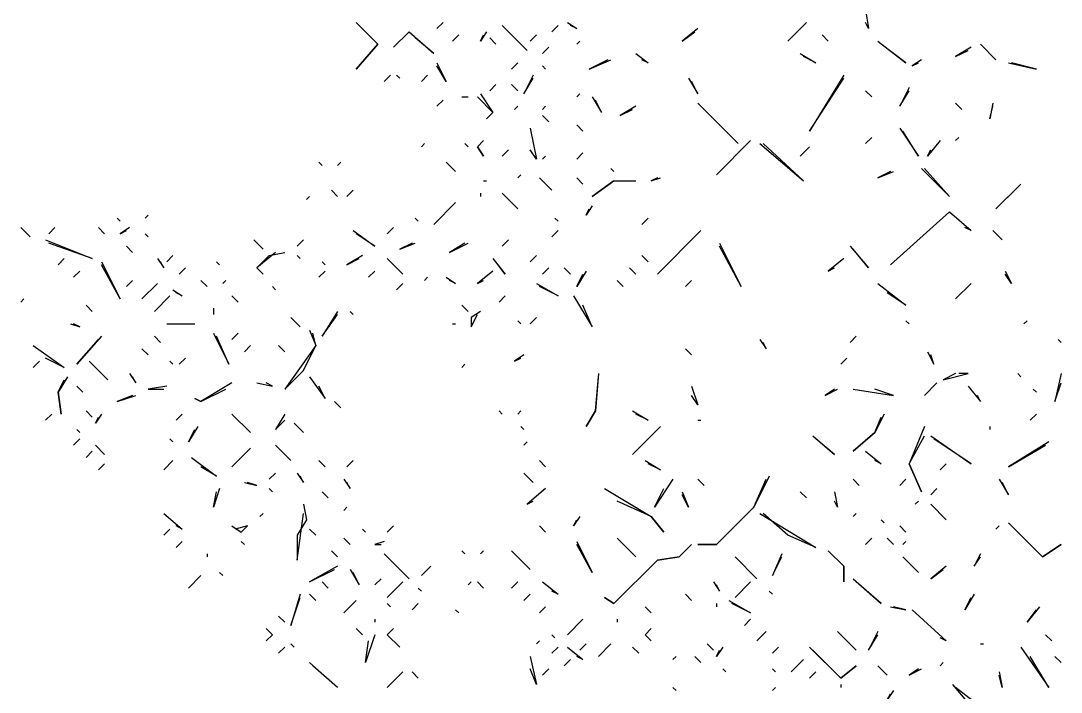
# Model space of a CAD drawing. Extents: x 1 to 2775, y -31 to 2075.
# Drawn here: x 1591 to 1646.8, y 296.6 to 332.6 of the extents above; entities that cross this region are included whole.
import ezdxf

# ---------------------------------------------------------------- set-up
doc = ezdxf.new("R2010")
doc.units = 0
doc.layers.add('LINEWORK', color=4, linetype='CONTINUOUS')

msp = doc.modelspace()

# ---------------------------------------------------------------- linework, layer by layer
at = {"layer": 'LINEWORK'}
for points in [[(1636.3333, 333.1667), (1636.5, 332.1667), (1636.3333, 332.5)], [(1609, 332.5), (1610.1667, 331.3333), (1609, 330), (1610.1667, 331.3333)], [(1613.6667, 332.5), (1613.3333, 332.1667)], [(1616.8333, 332.3333), (1618.1667, 331)], [(1619.8333, 332.3333), (1619.5, 332)], [(1620.3333, 332.5), (1620.8333, 332.1667), (1620.5, 332.3333)], [(1633.1667, 332.5), (1632.1667, 331.5)], [(1611.8333, 332), (1611, 331.1667), (1611.8333, 332), (1613.1667, 330.8333), (1612.1667, 331.6667)], [(1614.5, 331.8333), (1614.1667, 331.5)], [(1616, 332), (1615.6667, 331.5), (1615.8333, 331.8333)], [(1616.1667, 331.6667), (1616.5, 331.3333)], [(1618.6667, 331.8333), (1618.3333, 331.5)], [(1627.3333, 332.1667), (1626.5, 331.5), (1627.1667, 332)], [(1634, 331.8333), (1634.3333, 331.5)], [(1619.3333, 331.1667), (1619, 330.8333)], [(1621, 331.5), (1620.8333, 331.3333)], [(1637, 331.5), (1638.5, 330.3333), (1637.1667, 331.3333)], [(1642, 331.1667), (1641.1667, 330.6667), (1641.8333, 331)], [(1642.5, 331.3333), (1643.3333, 330.5)], [(1624, 330.8333), (1624.6667, 330.3333), (1624.3333, 330.5)], [(1632.8333, 330.8333), (1633.6667, 330.3333), (1633, 330.6667)], [(1613.3333, 330.3333), (1613.8333, 329.3333), (1613.3333, 330.1667)], [(1617.6667, 330.3333), (1617.3333, 330)], [(1619, 330.1667), (1619.1667, 330)], [(1622.5, 330.5), (1621.5, 330), (1622.6667, 330.5)], [(1639.3333, 330.5), (1638.8333, 330.1667), (1639.1667, 330.3333)], [(1644, 330.3333), (1645.5, 330), (1644.1667, 330.3333)], [(1610.8333, 329.6667), (1610.5, 329.3333)], [(1611.1667, 329.6667), (1611.3333, 329.5)], [(1612.8333, 329.6667), (1612.5, 329.3333)], [(1618.5, 329.6667), (1618, 328.6667), (1618.5, 329.5)], [(1626.8333, 329.5), (1627.3333, 328.6667), (1627, 329.3333)], [(1635.1667, 329.6667), (1633.3333, 326.6667), (1635.1667, 329.5)], [(1616.5, 329.1667), (1616.1667, 328.8333)], [(1617.3333, 329.1667), (1617.6667, 328.8333)], [(1638.6667, 329), (1638.1667, 328), (1638.6667, 328.8333)], [(1613.6667, 328.3333), (1613.3333, 328)], [(1614.6667, 328.5), (1615, 328.5)], [(1615.6667, 328.6667), (1616.3333, 327.6667), (1616, 327.3333), (1616.3333, 327.6667), (1615.5, 328.5)], [(1621, 328.6667), (1620.8333, 328.5)], [(1621.6667, 328.5), (1622.1667, 327.6667), (1621.8333, 328.3333)], [(1636.3333, 328.8333), (1636.6667, 328.5)], [(1617.6667, 328), (1617.5, 327.8333)], [(1619.1667, 328), (1619, 327.8333)], [(1624, 328), (1623.1667, 327.5), (1623.8333, 327.8333)], [(1627.3333, 328.1667), (1629.5, 326)], [(1641.1667, 328.1667), (1641.5, 327.8333)], [(1643.1667, 328.1667), (1643, 327.3333), (1643.1667, 328)], [(1619, 327.5), (1619.3333, 327.1667)], [(1618.3333, 326.8333), (1618.6667, 325.1667), (1618.3333, 325.6667)], [(1620.8333, 327), (1621.1667, 326.6667)], [(1638.1667, 326.8333), (1639.1667, 325.3333), (1638.3333, 326.6667)], [(1615.8333, 326.1667), (1615.5, 325.8333), (1615.8333, 325.3333), (1615.5, 325.8333)], [(1630.1667, 326.1667), (1628.3333, 324.3333)], [(1636.6667, 326.3333), (1636.3333, 326)], [(1640.3333, 326.1667), (1639.6667, 325.3333), (1639.8333, 325.6667)], [(1641.3333, 326.3333), (1641.1667, 326.1667)], [(1612.6667, 326), (1612.5, 325.8333)], [(1614.8333, 326), (1615, 325.8333)], [(1617.1667, 325.6667), (1616.8333, 325.3333)], [(1630.6667, 326), (1633, 324), (1630.8333, 326)], [(1633.3333, 325.8333), (1632.8333, 325.3333)], [(1607, 325), (1607.1667, 324.8333)], [(1608.1667, 325), (1608, 324.8333)], [(1613.8333, 325), (1614.3333, 324.5)], [(1619.1667, 325.3333), (1619, 325.1667)], [(1621.1667, 325.5), (1620.8333, 325.1667)], [(1622.6667, 324.6667), (1622.8333, 324.5)], [(1637.6667, 324.5), (1637, 324.1667), (1637.8333, 324.5)], [(1639.3333, 324.6667), (1640.8333, 323.1667), (1639.5, 324.6667)], [(1615.8333, 324), (1616, 324)], [(1617.8333, 324.3333), (1617.6667, 324.1667)], [(1618.8333, 324.1667), (1619.5, 323.5)], [(1620.8333, 324.1667), (1621.1667, 323.8333)], [(1622.8333, 324), (1621.6667, 323.1667), (1622.8333, 324), (1624, 324)], [(1625.1667, 324.1667), (1624.8333, 324), (1625.3333, 324.1667)], [(1644.6667, 323.8333), (1643.3333, 322.5), (1644.5, 323.6667)], [(1607.6667, 323.5), (1608, 323.1667)], [(1608.8333, 323.5), (1608.5, 323.1667)], [(1615.6667, 323.3333), (1615.6667, 323.1667)], [(1616.8333, 323.3333), (1617.6667, 322.5)], [(1606.5, 323.1667), (1606.3333, 323)], [(1614.3333, 322.8333), (1613.1667, 321.6667)], [(1597.8333, 322.1667), (1597.6667, 322)], [(1621.6667, 322.6667), (1621.3333, 322.1667), (1621.5, 322.5)], [(1640.8333, 322.3333), (1637.6667, 319.5), (1640.8333, 322.3333), (1642, 321.3333), (1641.6667, 321.5)], [(1596.1667, 322), (1596.3333, 321.8333)], [(1612.1667, 322), (1612.3333, 321.8333)], [(1619.6667, 322), (1619.8333, 321.8333)], [(1624.6667, 322), (1624.3333, 321.6667)], [(1591, 321.5), (1591.5, 321)], [(1592.8333, 321.5), (1592.5, 321.1667)], [(1595.1667, 321.5), (1595.5, 321.1667)], [(1596.8333, 321.5), (1596.3333, 321.1667), (1596.6667, 321.3333)], [(1597.6667, 321.1667), (1597.8333, 321)], [(1608.8333, 321.3333), (1610, 320.5), (1609, 321.1667)], [(1611, 321.5), (1610.6667, 321.1667)], [(1619.8333, 321.3333), (1619.5, 321)], [(1627.5, 321.3333), (1625.1667, 319)], [(1643.1667, 321.3333), (1643.6667, 320.8333)], [(1592.3333, 320.8333), (1594.8333, 319.8333), (1592.5, 320.6667)], [(1596.6667, 320.5), (1597, 320.1667)], [(1603.5, 320.8333), (1604, 320.3333)], [(1606.1667, 320.8333), (1605.8333, 320.5)], [(1612, 320.6667), (1611.3333, 320.3333), (1612.1667, 320.6667)], [(1614.8333, 320.6667), (1614, 320.1667), (1615, 320.6667)], [(1617.1667, 320.8333), (1616.8333, 320.5)], [(1628.5, 320.6667), (1629.6667, 318.3333), (1628.5, 320.5)], [(1635.5, 320.5), (1636.5, 319.3333), (1635.6667, 320.3333)], [(1599.1667, 320), (1598.8333, 319.6667)], [(1604.6667, 320.1667), (1603.6667, 319.3333), (1604, 319), (1603.6667, 319.3333), (1604.3333, 320), (1605.1667, 320.1667)], [(1605.8333, 320), (1606, 319.8333)], [(1609.3333, 320), (1608.5, 319.5), (1609.1667, 319.8333)], [(1618.6667, 320), (1618.3333, 319.6667)], [(1624.3333, 320), (1624.6667, 319.6667)], [(1593.3333, 319.8333), (1593, 319.5)], [(1595.3333, 319.6667), (1596.3333, 317.6667), (1595.3333, 319.5)], [(1598.3333, 319.8333), (1598.6667, 319.3333), (1598.5, 319.6667)], [(1601.5, 319.6667), (1601.6667, 319.5)], [(1607.1667, 319.6667), (1607.3333, 319.5)], [(1610.6667, 319.8333), (1611.5, 319)], [(1616.3333, 319.8333), (1617, 319), (1616.5, 319.6667)], [(1635.1667, 319.8333), (1634.3333, 319.1667), (1634.6667, 319.3333)], [(1594.1667, 319.1667), (1593.8333, 318.8333)], [(1599.8333, 319.3333), (1599.5, 319)], [(1607.3333, 319.1667), (1607, 318.8333)], [(1610, 319.1667), (1609.6667, 318.8333)], [(1612.8333, 318.8333), (1612.6667, 318.6667)], [(1613.8333, 318.8333), (1614.3333, 318.5), (1614, 318.6667)], [(1616.3333, 319.1667), (1615.5, 318.5), (1615.8333, 318.6667)], [(1619.3333, 319.3333), (1619, 319)], [(1620.1667, 319.3333), (1620.5, 319)], [(1621.3333, 319.1667), (1620.8333, 318.3333), (1621.1667, 319)], [(1623.6667, 319.3333), (1624, 319)], [(1643.8333, 319.1667), (1644.1667, 318.5), (1643.8333, 319)], [(1597, 318.6667), (1596.6667, 318.3333)], [(1598.3333, 318.5), (1597.5, 317.6667)], [(1600.6667, 318.6667), (1601, 318.3333)], [(1602, 318.6667), (1601.8333, 318.5)], [(1604.5, 318.3333), (1604.6667, 318.1667)], [(1611.5, 318.5), (1611.1667, 318.1667)], [(1618.6667, 318.5), (1619.8333, 317.8333), (1618.8333, 318.3333)], [(1623, 318.6667), (1623.3333, 318.3333)], [(1627, 318.6667), (1626.6667, 318.3333)], [(1637, 318.5), (1638.5, 317.3333), (1637.5, 318)], [(1642, 318.5), (1641.1667, 317.6667)], [(1599, 317.8333), (1598.1667, 317)], [(1599.1667, 318.1667), (1599.6667, 317.8333), (1599.3333, 318)], [(1602.3333, 317.8333), (1602.6667, 317.5)], [(1617, 317.8333), (1616.6667, 317.5)], [(1620.6667, 317.8333), (1621.6667, 316.1667), (1621.1667, 317.3333)], [(1591.1667, 317.6667), (1591, 317.5)], [(1594.5, 317.3333), (1594.8333, 317)], [(1601.3333, 317.1667), (1601.3333, 316.8333)], [(1614.6667, 317.3333), (1615, 317)], [(1605.5, 316.6667), (1606, 316.1667)], [(1608, 317), (1607.1667, 315.6667), (1608, 316.8333)], [(1608.6667, 317), (1608.8333, 316.8333)], [(1615.6667, 317), (1615.1667, 316.6667), (1615.1667, 316.1667), (1615.5, 316.8333)], [(1618.6667, 316.6667), (1618.3333, 316.3333)], [(1593.6667, 316.3333), (1594.1667, 316.1667), (1593.8333, 316.3333)], [(1598.8333, 316.3333), (1600.3333, 316.3333)], [(1614.1667, 316.3333), (1614.3333, 316.3333)], [(1617.6667, 316.5), (1617.8333, 316.3333)], [(1638.5, 316.5), (1638.6667, 316.3333)], [(1645, 316.5), (1644.8333, 316.3333)], [(1595.3333, 315.6667), (1594, 314.1667), (1595.1667, 315.5)], [(1598.1667, 315.6667), (1598.5, 315.3333)], [(1601.3333, 315.8333), (1602.1667, 314.1667), (1601.5, 315.6667)], [(1602.6667, 315.8333), (1602.3333, 315.5)], [(1606.5, 316), (1606.8333, 315.1667), (1605.1667, 312.8333), (1606.1667, 313.8333), (1606.8333, 315.1667), (1606.6667, 315.8333)], [(1630.6667, 315.5), (1631, 315), (1630.8333, 315.3333)], [(1635.8333, 315.6667), (1635.5, 315.3333)], [(1646.6667, 315.5), (1646.8333, 315.3333)], [(1591.6667, 315.1667), (1593.3333, 314), (1592.3333, 314.5)], [(1597.5, 315), (1597.8333, 314.6667)], [(1603.3333, 315.1667), (1603, 314.8333)], [(1604.8333, 315.1667), (1605.1667, 314.8333)], [(1626.6667, 315), (1627, 314.6667)], [(1599.8333, 314.5), (1599.5, 314.1667)], [(1618, 314.6667), (1617.5, 314.3333), (1617.8333, 314.5)], [(1635.3333, 314.5), (1635, 314.1667)], [(1639.6667, 314.8333), (1640, 314.1667), (1639.8333, 314.6667)], [(1592, 314.3333), (1591.6667, 314)], [(1594.6667, 314.3333), (1595.6667, 313.3333)], [(1599, 314.3333), (1599.1667, 314.1667)], [(1614.8333, 314.1667), (1614.6667, 314)], [(1593.5, 313.5), (1593, 312.6667), (1593.1667, 311.5), (1593, 312.6667), (1593.3333, 313.3333)], [(1596.8333, 313.6667), (1597.1667, 313.1667), (1597, 313.5)], [(1606.5, 313.5), (1607.3333, 312.3333), (1607, 313)], [(1622, 313.6667), (1621.8333, 311.6667), (1621.3333, 310.8333), (1621.8333, 311.6667), (1622, 313.5)], [(1641.1667, 313.6667), (1640.5, 313.3333), (1641.8333, 313.6667), (1641.3333, 313.6667)], [(1644.5, 313.6667), (1644.6667, 313.5)], [(1646.8333, 313.6667), (1646.5, 312.1667), (1646.8333, 313.1667)], [(1594, 313), (1594.3333, 312.6667)], [(1598.8333, 313), (1597.8333, 312.8333), (1598.6667, 312.8333)], [(1602.3333, 313.1667), (1600.6667, 312.1667), (1600.3333, 312.3333), (1600.6667, 312.1667), (1602, 312.8333)], [(1603.6667, 313.1667), (1604.5, 313), (1604.1667, 313.1667)], [(1627, 313), (1627.3333, 312), (1627, 312.5)], [(1634.6667, 312.8333), (1634.1667, 312.5), (1634.8333, 312.8333)], [(1635.6667, 312.8333), (1637.8333, 312.5), (1636.8333, 312.8333)], [(1640.1667, 313.1667), (1639.5, 312.5)], [(1641.8333, 313), (1642.5, 312.1667), (1642.3333, 312.5)], [(1645.3333, 312.8333), (1645.5, 312.6667)], [(1597, 312.5), (1596.1667, 312.1667), (1597.1667, 312.5)], [(1607.8333, 312.1667), (1608.1667, 311.8333)], [(1594.5, 311.6667), (1594.8333, 311.3333)], [(1616.6667, 311.6667), (1616.8333, 311.5)], [(1617.8333, 311.6667), (1617.6667, 311.5)], [(1623.8333, 311.6667), (1624.6667, 311.1667), (1624, 311.5)], [(1592.6667, 311.5), (1592.3333, 311.1667)], [(1595.3333, 311.5), (1595, 311), (1595.1667, 311.3333)], [(1599.6667, 311.5), (1599.3333, 311.1667)], [(1602.3333, 311.5), (1603.3333, 310.5)], [(1605.1667, 311.5), (1604.6667, 310.6667), (1605.1667, 311.1667)], [(1605.6667, 311), (1606.1667, 310.5)], [(1627.3333, 311.1667), (1627.5, 311.1667)], [(1637.3333, 311.5), (1636.8333, 310.5), (1635.6667, 309.5), (1636.8333, 310.5), (1637.1667, 311.3333)], [(1645.5, 311.5), (1645.1667, 311.1667)], [(1594, 310.6667), (1594.1667, 310.5)], [(1600.5, 310.8333), (1600, 310), (1600.3333, 310.6667)], [(1617.8333, 310.8333), (1618, 310.6667)], [(1625.3333, 310.8333), (1623.8333, 309.3333)], [(1639.5, 310.8333), (1638.6667, 308.8333), (1639.3333, 307.3333), (1638.6667, 308.8333), (1639.5, 310.3333)], [(1643, 310.8333), (1643, 310.6667)], [(1594.1667, 310.1667), (1593.8333, 309.8333)], [(1599, 310.1667), (1599.1667, 310)], [(1618.1667, 310), (1618, 309.8333)], [(1633.5, 310.3333), (1634.6667, 309.3333), (1633.6667, 310.1667)], [(1639.8333, 310.3333), (1642, 308.8333), (1640, 310.1667)], [(1646.1667, 310), (1644, 308.6667), (1646, 309.8333)], [(1594.8333, 309.5), (1594.5, 309.1667)], [(1595, 309.8333), (1595.5, 309.3333)], [(1603.3333, 309.6667), (1602.3333, 308.6667)], [(1604.6667, 309.8333), (1605.5, 309)], [(1636.3333, 309.5), (1637.1667, 308.8333), (1636.8333, 309)], [(1595.5, 308.8333), (1595.1667, 308.5)], [(1599.1667, 309), (1598.6667, 308.5)], [(1600.1667, 309.1667), (1601.5, 308.1667), (1600.6667, 308.6667)], [(1607, 309), (1607.3333, 308.6667)], [(1608.8333, 309), (1608.5, 308.6667)], [(1618.8333, 309), (1619.1667, 308.6667)], [(1624.5, 309), (1625.3333, 308.5), (1624.6667, 308.8333)], [(1640.6667, 308.8333), (1640.3333, 308.5)], [(1604.6667, 308.3333), (1604.3333, 308)], [(1605.8333, 308.3333), (1606.1667, 307.8333), (1606, 308.1667)], [(1618, 308.3333), (1618.5, 307.8333)], [(1603, 307.8333), (1603.6667, 307.6667), (1603.1667, 307.8333)], [(1608.3333, 308), (1608.6667, 307.5), (1608.5, 307.8333)], [(1626, 308), (1625, 306.5), (1625.5, 307.5)], [(1631.1667, 308.1667), (1630.3333, 306.5), (1628.3333, 304.5), (1627.3333, 304.5), (1628.3333, 304.5), (1630.3333, 306.5), (1631, 308)], [(1627.3333, 308), (1627.6667, 307.6667)], [(1635.6667, 308), (1636, 307.6667)], [(1638.5, 308), (1638.1667, 307.6667)], [(1643.5, 308), (1644, 307.1667), (1643.6667, 307.8333)], [(1601.6667, 307.5), (1601.3333, 306.5), (1601.5, 307.3333)], [(1604.3333, 307.5), (1604.5, 307.3333)], [(1607.1667, 307.3333), (1607.5, 307)], [(1619.1667, 307.5), (1618.1667, 306.6667), (1618.5, 306.8333)], [(1622.3333, 307.5), (1624.8333, 306), (1625.5, 305.1667), (1624.8333, 306), (1623, 306.8333)], [(1626.5, 307.3333), (1626.8333, 306.5), (1626.5, 307.1667)], [(1632.8333, 307.3333), (1633.1667, 307)], [(1634.6667, 307.3333), (1634.8333, 306.5), (1634.6667, 306.8333)], [(1640.1667, 307.5), (1639.8333, 307.1667)], [(1606.1667, 306.6667), (1606.3333, 305.8333), (1605.8333, 305), (1605.8333, 303.6667), (1606.1667, 306.1667)], [(1639.1667, 306.8333), (1639, 306.6667)], [(1639.8333, 306.6667), (1640.6667, 305.8333)], [(1598.6667, 306.1667), (1599.6667, 305.3333), (1599.3333, 305.5)], [(1604, 306.1667), (1603.8333, 306)], [(1608.5, 306.5), (1608.3333, 306.3333)], [(1621, 306), (1620.6667, 305.5), (1620.8333, 305.8333)], [(1630.6667, 306.1667), (1633.6667, 304.3333), (1632.1667, 305), (1630.8333, 306.1667)], [(1635.8333, 306.1667), (1635.6667, 306)], [(1602.3333, 305.5), (1602.8333, 305.1667), (1603.1667, 305.5), (1602.5, 305.3333)], [(1611, 305.5), (1610.6667, 305.1667)], [(1618.8333, 305.5), (1619.1667, 305.1667)], [(1637.1667, 305.8333), (1637.3333, 305.6667)], [(1638.1667, 305.5), (1638.5, 305.1667)], [(1643.5, 305.5), (1643.3333, 305.3333)], [(1644, 305.6667), (1645.8333, 303.8333), (1646.8333, 304.5), (1645.8333, 303.8333)], [(1599, 305.3333), (1598.6667, 305)], [(1606.5, 305.3333), (1606.8333, 305)], [(1609.3333, 305.3333), (1609.5, 305.1667)], [(1599.6667, 304.6667), (1599.3333, 304.3333)], [(1602.8333, 304.6667), (1603, 304.5)], [(1608.3333, 304.8333), (1608.6667, 304.5)], [(1610.5, 304.6667), (1610, 304.5), (1610.3333, 304.5)], [(1620.8333, 304.6667), (1621.6667, 303), (1620.8333, 304.5)], [(1627, 304.5), (1626.3333, 303.8333), (1625.1667, 303.6667), (1622.8333, 301.3333), (1622.3333, 301.6667), (1622.8333, 301.3333), (1625.1667, 303.6667), (1626.3333, 303.8333)], [(1623, 304.8333), (1624, 303.8333)], [(1636.6667, 304.8333), (1636.3333, 304.5)], [(1637.5, 304.8333), (1637.8333, 304.5)], [(1638.5, 304.6667), (1638.3333, 304.5)], [(1601, 304), (1601, 303.8333)], [(1607.6667, 304.1667), (1608, 303.8333)], [(1610.5, 304), (1611.8333, 302.6667)], [(1614.6667, 304.1667), (1614.8333, 304)], [(1615.8333, 304.1667), (1615.6667, 304)], [(1617.3333, 304.1667), (1618.3333, 303.1667)], [(1629.3333, 303.8333), (1630.5, 302.6667)], [(1631.8333, 304), (1631.3333, 302.8333), (1631.8333, 303.8333)], [(1634.3333, 304.1667), (1635.1667, 303.3333), (1635.1667, 302.5), (1635.1667, 303.3333)], [(1638.3333, 303.8333), (1639.1667, 303)], [(1642.5, 304), (1642.1667, 303.3333), (1642.5, 303.8333)], [(1608, 303.3333), (1606.5, 302.5), (1607.8333, 303.1667)], [(1613, 303.3333), (1612.5, 302.8333)], [(1640.6667, 303.3333), (1639.8333, 302.6667), (1640.5, 303.1667)], [(1600.6667, 302.8333), (1600, 302.1667)], [(1601.6667, 303), (1601.8333, 302.8333)], [(1608.6667, 303.1667), (1609.1667, 302.3333), (1608.8333, 303)], [(1610.3333, 302.6667), (1610, 302.3333)], [(1635.6667, 302.6667), (1637.1667, 301.3333), (1635.8333, 302.5)], [(1607.1667, 302.5), (1607.5, 302.1667)], [(1611.5, 302.5), (1610.6667, 301.6667)], [(1612.3333, 302.1667), (1612.5, 302)], [(1615.1667, 302.5), (1615, 302.3333)], [(1615.5, 302.5), (1615.8333, 302.1667)], [(1617.6667, 302.5), (1617.3333, 302.1667)], [(1619, 302.5), (1619.8333, 301.8333), (1619.5, 302)], [(1628.1667, 302.5), (1628.5, 302), (1628.3333, 302.3333)], [(1630.1667, 302.5), (1629.3333, 301.6667)], [(1606, 301.8333), (1605.5, 300.1667), (1606, 301.6667)], [(1606.5, 301.8333), (1606.8333, 301.5)], [(1609, 301.5), (1608.3333, 300.8333)], [(1618.3333, 301.8333), (1618, 301.5)], [(1626.6667, 301.8333), (1627, 301.5)], [(1629, 301.5), (1630.1667, 300.8333), (1629.1667, 301.3333)], [(1631.1667, 302), (1631.3333, 301.8333)], [(1642.1667, 301.8333), (1641.6667, 301), (1642, 301.6667)], [(1610.6667, 301.3333), (1610.8333, 301.1667)], [(1612.3333, 301.3333), (1612, 301)], [(1614.3333, 301), (1614.5, 300.8333)], [(1619.1667, 301.1667), (1618.8333, 300.8333)], [(1624.5, 301.1667), (1624.8333, 300.8333)], [(1628.3333, 301.3333), (1628.3333, 301.1667)], [(1637.6667, 301.1667), (1638.5, 301), (1637.8333, 301.1667)], [(1638.8333, 301), (1640.6667, 299.3333), (1640.3333, 299.5)], [(1645.6667, 301.1667), (1645, 300.3333), (1645.5, 301)], [(1604.8333, 300.6667), (1605.1667, 300.3333)], [(1610, 300.5), (1610, 300.3333)], [(1621.1667, 300.5), (1620.3333, 299.6667)], [(1623, 300.5), (1623, 300.3333)], [(1630.1667, 300.5), (1629.8333, 300.1667)], [(1604.1667, 300), (1604.5, 299.6667), (1604.1667, 299.3333), (1604.5, 299.6667)], [(1609, 300), (1609.3333, 299.6667)], [(1611, 300), (1610.6667, 299.6667), (1611.3333, 299), (1610.6667, 299.6667)], [(1624.8333, 300), (1624.5, 299.6667), (1624.8333, 299.3333), (1624.5, 299.6667)], [(1631, 299.8333), (1630.5, 299.3333)], [(1634.8333, 299.8333), (1635.8333, 298.8333)], [(1637, 299.8333), (1636.5, 298.8333), (1637, 299.6667)], [(1610, 299.6667), (1609.5, 298.1667), (1609.6667, 299.3333)], [(1618.8333, 299.3333), (1618.6667, 299.1667)], [(1619.5, 299.6667), (1619.6667, 299.5)], [(1646, 299.6667), (1646.3333, 299.3333)], [(1605.1667, 299), (1604.8333, 298.6667)], [(1605.5, 299.1667), (1605.6667, 299)], [(1619.8333, 299), (1619.5, 298.6667)], [(1620.3333, 299), (1621.1667, 298.3333), (1620.8333, 298.5)], [(1621.3333, 299.1667), (1621, 298.8333)], [(1622.6667, 299.1667), (1622, 298.5)], [(1623.8333, 299), (1624.1667, 298.6667)], [(1627.8333, 299.1667), (1628.1667, 298.8333)], [(1628.6667, 299), (1628.3333, 298.5), (1628.5, 298.8333)], [(1631.6667, 299), (1631.3333, 298.6667)], [(1633.3333, 299), (1635, 297.3333), (1635.8333, 298), (1635, 297.3333), (1633.5, 298.8333)], [(1642.5, 299.1667), (1642.6667, 299.1667)], [(1644.6667, 299), (1646.1667, 296.8333), (1645.1667, 298.5)], [(1606.5, 298.1667), (1608, 296.8333), (1606.6667, 298)], [(1618.3333, 298.5), (1618.6667, 297), (1618.3333, 297.8333)], [(1620.5, 298.3333), (1620.1667, 298)], [(1626.1667, 298.5), (1626, 298.3333)], [(1627.1667, 298.5), (1627.5, 298.1667)], [(1633, 298.3333), (1632.3333, 297.6667)], [(1640.5, 298.1667), (1640.3333, 298)], [(1646.5, 298.5), (1646.8333, 298.1667)], [(1611.5, 297.6667), (1610.6667, 296.8333)], [(1612, 297.6667), (1612.3333, 297.3333)], [(1619.3333, 297.8333), (1619, 297.5)], [(1628.6667, 297.8333), (1628.8333, 297.6667)], [(1631.3333, 297.8333), (1631.5, 297.6667)], [(1633.6667, 297.6667), (1633.3333, 297.3333)], [(1637, 298), (1637.5, 297.5)], [(1639.1667, 297.8333), (1638.6667, 297.5), (1639.3333, 297.8333)], [(1643.5, 297.6667), (1643.6667, 296.8333), (1643.5, 297.5)], [(1626, 296.8333), (1626.1667, 296.6667)], [(1631.5, 296.8333), (1631.3333, 296.6667)], [(1635, 297), (1635, 296.8333)], [(1637.8333, 296.6667), (1637.5, 296.1667), (1637.6667, 296.5)], [(1641, 297), (1641.8333, 296), (1642.6667, 295.6667), (1641.1667, 296.8333)]]:
    msp.add_lwpolyline(points, dxfattribs=at)

doc.saveas('drawing.dxf')
